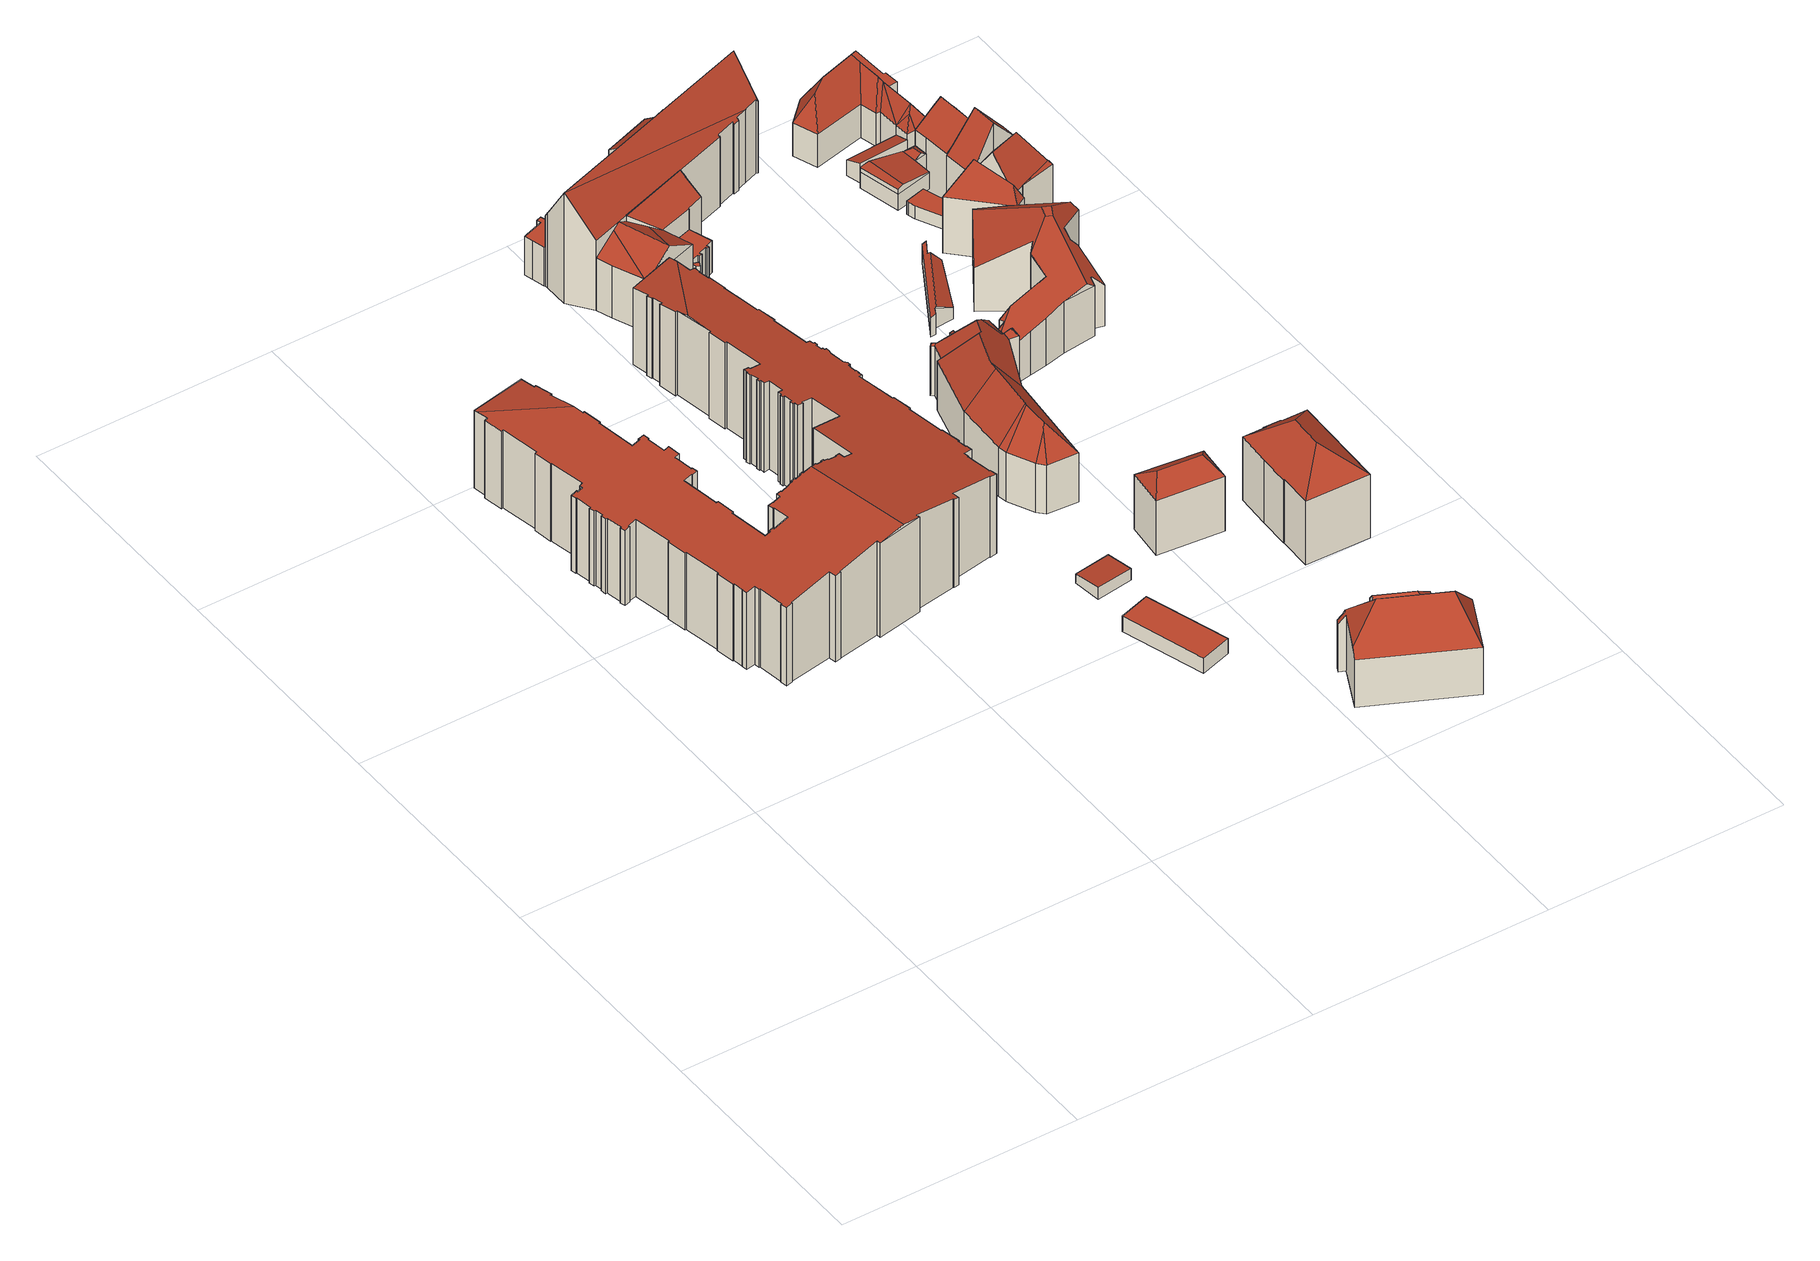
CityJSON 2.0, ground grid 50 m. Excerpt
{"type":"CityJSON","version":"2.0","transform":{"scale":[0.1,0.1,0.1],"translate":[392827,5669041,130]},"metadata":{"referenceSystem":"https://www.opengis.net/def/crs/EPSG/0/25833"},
"CityObjects":{
"building1":{"type":"Building","attributes":{"name":"Sächsisches Landesgymnasium Sankt Afra","Dachtyp_tdc":"tdcFreeFormRoof","Gemeindeschluessel":14627140,"Dachneigung":10.03,"QualitaetDacherkennung":22,"Geometrietyp2DReferenz":"3000","function":"31001_3021","roofType":"5000","measuredHeight":22.77},"geometry":[{"type":"MultiSurface","lod":"2","boundaries":[[[0,1,2,3]],[[1,4,5,2]],[[4,6,7,5]],[[6,8,9,7]],[[8,10,11,9]],[[10,12,13,11]],[[12,14,15,13]],[[14,16,17,15]],[[16,18,19,17]],[[18,20,21,19]],[[20,22,23,21]],[[22,24,25,23]],[[24,26,27,25]],[[26,28,29,27]],[[28,30,31,29]],[[30,32,33,31]],[[32,34,35,33]],[[34,36,37,35]],[[36,38,39,37]],[[38,40,41,39]],[[40,42,43,41]],[[42,44,45,43]],[[44,46,47,45]],[[46,48,49,47]],[[48,50,51,49]],[[50,52,53,51]],[[52,54,55,53]],[[54,56,57,55]],[[56,58,59,57]],[[58,60,61,59]],[[60,62,63,61]],[[62,64,65,63]],[[64,66,67,65]],[[66,68,69,67]],[[68,70,71,69]],[[70,72,73,71]],[[72,74,75,73]],[[74,76,77,75]],[[76,78,79,77]],[[78,80,81,79]],[[80,82,83,81]],[[82,84,85,83]],[[84,86,87,85]],[[86,88,89,87]],[[88,90,91,89]],[[90,92,93,91]],[[92,94,95,93]],[[94,96,97,95]],[[96,98,99,97]],[[98,100,101,99]],[[100,102,103,101]],[[102,104,105,103]],[[104,106,107,105]],[[106,108,109,107]],[[108,110,111,109]],[[110,112,113,111]],[[112,114,115,113]],[[114,116,117,115]],[[116,118,119,117]],[[118,120,121,119]],[[120,122,123,121]],[[122,124,125,123]],[[124,126,127,125]],[[126,128,129,127]],[[128,130,131,129]],[[130,132,133,131]],[[132,134,135,133]],[[134,136,137,135]],[[136,138,139,137]],[[138,140,141,139]],[[140,142,143,141]],[[142,144,145,143]],[[144,146,147,145]],[[146,148,149,147]],[[148,150,151,149]],[[150,152,153,151]],[[152,154,155,153]],[[154,156,157,155]],[[156,158,159,157]],[[158,160,161,159]],[[160,162,163,161]],[[162,164,165,163]],[[164,166,167,165]],[[166,168,169,167]],[[168,170,171,169]],[[170,172,173,171]],[[172,174,175,173]],[[174,176,177,175]],[[176,178,179,177]],[[178,180,181,179]],[[180,182,183,181]],[[182,184,185,183]],[[184,186,187,185]],[[186,188,189,187]],[[188,190,191,189]],[[190,192,193,191]],[[192,194,195,193]],[[194,196,197,195]],[[196,198,199,197]],[[198,200,201,199]],[[200,202,203,201]],[[202,204,205,203]],[[204,206,207,205]],[[206,208,209,207]],[[208,210,211,209]],[[210,212,213,211]],[[212,214,215,213]],[[214,216,217,215]],[[216,218,219,217]],[[218,220,221,219]],[[220,222,223,221]],[[222,224,225,223]],[[224,226,227,225]],[[226,228,229,227]],[[228,230,231,229]],[[230,232,233,231]],[[232,234,235,233]],[[234,236,237,235]],[[236,238,239,237]],[[238,240,241,239]],[[240,242,243,241]],[[242,244,245,243]],[[244,246,247,245]],[[246,248,249,247]],[[248,250,251,249]],[[250,252,253,251]],[[252,254,255,253]],[[254,256,257,255]],[[256,258,259,257]],[[258,260,261,259]],[[260,262,263,261]],[[262,264,265,263]],[[264,266,267,265]],[[266,268,269,267]],[[268,270,271,269]],[[270,272,273,271]],[[272,274,275,273]],[[274,276,277,275]],[[276,278,279,277]],[[278,280,281,279]],[[280,282,283,281]],[[282,284,285,283]],[[284,286,287,285]],[[286,288,289,287]],[[288,290,291,289]],[[290,292,293,291]],[[292,294,295,293]],[[294,296,297,295]],[[296,298,299,297]],[[298,300,301,299]],[[300,302,303,301]],[[302,304,305,303]],[[304,306,307,305]],[[306,308,309,307]],[[308,310,311,309]],[[310,312,313,311]],[[312,314,315,313]],[[314,316,317,315]],[[316,318,319,317]],[[318,320,321,319]],[[320,322,323,321]],[[322,324,325,323]],[[324,326,327,325]],[[326,328,329,327]],[[328,330,331,329]],[[330,332,333,331]],[[332,334,335,333]],[[334,336,337,335]],[[336,338,339,337]],[[338,340,341,339]],[[340,342,343,341]],[[342,344,345,343]],[[344,346,347,345]],[[346,348,349,347]],[[348,350,351,349]],[[350,352,353,351]],[[352,354,355,353]],[[354,356,357,355]],[[356,358,359,357]],[[358,360,361,359]],[[360,362,363,361]],[[362,364,365,363]],[[364,366,367,365]],[[366,368,369,367]],[[368,370,371,369]],[[370,372,373,371]],[[372,374,375,373]],[[374,376,377,375]],[[376,378,379,377]],[[378,380,381,379]],[[380,382,383,381]],[[382,384,385,383]],[[384,386,387,385]],[[386,388,389,387]],[[388,390,391,389]],[[390,392,393,391]],[[392,394,395,393]],[[394,396,397,395]],[[396,398,399,397]],[[398,400,401,399]],[[400,402,403,401]],[[402,404,405,403]],[[404,406,407,405]],[[406,408,409,407]],[[408,410,411,409]],[[410,412,413,411]],[[412,414,415,413]],[[414,416,417,415]],[[416,418,419,417]],[[418,420,421,419]],[[420,422,423,421]],[[422,424,425,423]],[[424,426,427,425]],[[426,428,429,427]],[[428,430,431,429]],[[430,432,433,431]],[[432,434,435,433]],[[434,436,437,435]],[[436,438,439,437]],[[438,440,441,439]],[[440,442,443,441]],[[442,444,445,443]],[[444,446,447,445]],[[446,448,449,447]],[[448,450,451,449]],[[450,452,453,451]],[[452,454,455,453]],[[454,456,457,455]],[[456,458,459,457]],[[458,460,461,459]],[[460,0,3,461]],[[242,240,238,236,462,463,246,244]],[[452,450,448,446,444,464,465,0,460,458,456,454]],[[128,126,466,467,344,342,340,338,336,334,332,330,328,326,324,322,320,318,316,314,312,310,308,306,304,302,300,298,296,294,292,290,288,286,284,282,280,278,276,274,272,270,268,266,264,262,260,258,256,254,252,250,248,463,462,234,232,230,228,226,224,222,220,218,216,214,212,210,208,206,204,202,200,198,196,194,192,190,188,186,184,182,180,178,176,174,172,170,168,166,164,162,160,158,156,154,152,150,148,146,144,142,140,138,136,134,132,130]],[[438,436,434,432,430,428,426,424,422,420,418,416,414,412,410,408,406,404,402,400,398,396,394,392,390,388,386,384,382,380,378,376,374,372,370,368,366,364,362,360,358,356,354,352,350,348,346,467,466,124,122,120,118,116,114,112,110,108,106,104,102,100,98,96,94,92,90,88,86,84,82,80,78,76,74,72,70,68,66,64,62,60,58,56,54,52,50,48,46,44,42,40,38,36,34,32,30,28,26,24,22,20,18,16,14,12,10,8,6,4,1,465,464,442,440]],[[126,124,466]],[[236,234,462]],[[248,246,463]],[[346,344,467]],[[1,0,465]],[[444,442,464]],[[3,2,5,7,9,11,13,15,17,19,21,23,25,27,29,31,33,35,37,39,41,43,45,47,49,51,53,55,57,59,61,63,65,67,69,71,73,75,77,79,81,83,85,87,89,91,93,95,97,99,101,103,105,107,109,111,113,115,117,119,121,123,125,127,129,131,133,135,137,139,141,143,145,147,149,151,153,155,157,159,161,163,165,167,169,171,173,175,177,179,181,183,185,187,189,191,193,195,197,199,201,203,205,207,209,211,213,215,217,219,221,223,225,227,229,231,233,235,237,239,241,243,245,247,249,251,253,255,257,259,261,263,265,267,269,271,273,275,277,279,281,283,285,287,289,291,293,295,297,299,301,303,305,307,309,311,313,315,317,319,321,323,325,327,329,331,333,335,337,339,341,343,345,347,349,351,353,355,357,359,361,363,365,367,369,371,373,375,377,379,381,383,385,387,389,391,393,395,397,399,401,403,405,407,409,411,413,415,417,419,421,423,425,427,429,431,433,435,437,439,441,443,445,447,449,451,453,455,457,459,461]]],"semantics":{"surfaces":[{"type":"WallSurface"},{"type":"RoofSurface"},{"type":"GroundSurface"}],"values":[0,0,0,0,0,0,0,0,0,0,0,0,0,0,0,0,0,0,0,0,0,0,0,0,0,0,0,0,0,0,0,0,0,0,0,0,0,0,0,0,0,0,0,0,0,0,0,0,0,0,0,0,0,0,0,0,0,0,0,0,0,0,0,0,0,0,0,0,0,0,0,0,0,0,0,0,0,0,0,0,0,0,0,0,0,0,0,0,0,0,0,0,0,0,0,0,0,0,0,0,0,0,0,0,0,0,0,0,0,0,0,0,0,0,0,0,0,0,0,0,0,0,0,0,0,0,0,0,0,0,0,0,0,0,0,0,0,0,0,0,0,0,0,0,0,0,0,0,0,0,0,0,0,0,0,0,0,0,0,0,0,0,0,0,0,0,0,0,0,0,0,0,0,0,0,0,0,0,0,0,0,0,0,0,0,0,0,0,0,0,0,0,0,0,0,0,0,0,0,0,0,0,0,0,0,0,0,0,0,0,0,0,0,0,0,0,0,0,0,0,0,0,0,0,0,0,0,0,0,0,0,1,1,1,1,0,0,0,0,0,0,2]}}]},
"building2":{"type":"Building","attributes":{"Dachtyp_tdc":"tdcPolyFlatRoof","Gemeindeschluessel":14627140,"Dachneigung":0,"QualitaetDacherkennung":81,"Geometrietyp2DReferenz":"3000","function":"31001_9998","roofType":"1000","measuredHeight":3.55},"geometry":[{"type":"MultiSurface","lod":"2","boundaries":[[[468,469,470,471]],[[469,472,473,470]],[[472,474,475,473]],[[474,468,471,475]],[[474,472,469,468]],[[471,470,473,475]]],"semantics":{"surfaces":[{"type":"WallSurface"},{"type":"RoofSurface"},{"type":"GroundSurface"}],"values":[0,0,0,0,1,2]}}]},
"building3":{"type":"Building","attributes":{"Dachtyp_tdc":"tdcPolyFlatRoof","Gemeindeschluessel":14627140,"Dachneigung":5.02,"QualitaetDacherkennung":86,"Geometrietyp2DReferenz":"3000","function":"31001_9998","roofType":"2100","measuredHeight":2.65},"geometry":[{"type":"MultiSurface","lod":"2","boundaries":[[[476,477,478,479]],[[477,480,481,478]],[[480,482,483,481]],[[482,476,479,483]],[[482,480,477,476]],[[479,478,481,483]]],"semantics":{"surfaces":[{"type":"WallSurface"},{"type":"RoofSurface"},{"type":"GroundSurface"}],"values":[0,0,0,0,1,2]}}]},
"building4":{"type":"Building","attributes":{"Dachtyp_tdc":"tdcFreeFormRoof","Gemeindeschluessel":14627140,"Dachneigung":50.8,"QualitaetDacherkennung":66,"Geometrietyp2DReferenz":"3000","function":"31001_9998","roofType":"5000","measuredHeight":18.93},"geometry":[{"type":"MultiSurface","lod":"2","boundaries":[[[484,485,486,487]],[[485,488,489,486]],[[488,490,491,489]],[[490,492,493,491]],[[492,494,495,493]],[[494,496,497,495]],[[496,498,499,497]],[[498,484,487,499]],[[500,501,494,492,490,488,502]],[[503,504,484]],[[484,504,500,502,485]],[[500,504,503,498,496,501]],[[488,485,502]],[[484,498,503]],[[496,494,501]],[[487,486,489,491,493,495,497,499]]],"semantics":{"surfaces":[{"type":"WallSurface"},{"type":"RoofSurface"},{"type":"GroundSurface"}],"values":[0,0,0,0,0,0,0,0,1,1,1,1,0,0,0,2]}}]},
"building5":{"type":"Building","attributes":{"name":"St. Afra","Gemeindeschluessel":14627140,"QualitaetDacherkennung":100,"Geometrietyp2DReferenz":"3000","function":"31001_3041","roofType":"9999"},"children":["building5-1","building5-2","building5-3","building5-4","building5-5","building5-6"]},
"building5-1":{"type":"BuildingPart","attributes":{"Dachtyp_tdc":"tdcLeanToRoof","Dachneigung":40.61,"QualitaetDacherkennung":100,"Geometrietyp2DReferenz":"3000","roofType":"2100","measuredHeight":16.17},"parents":["building5"],"geometry":[{"type":"MultiSurface","lod":"2","boundaries":[[[505,506,507,508]],[[506,509,510,507]],[[509,511,512,510]],[[511,513,514,512]],[[513,515,516,514]],[[515,517,518,519,516]],[[520,505,508,521,522]],[[520,517,515,513,511,509,506,505]],[[508,507,510,512,514,516,519,521]],[[520,522,518,517]],[[522,521,519,518]]],"semantics":{"surfaces":[{"type":"WallSurface"},{"type":"RoofSurface"},{"type":"GroundSurface"},{"type":"ClosureSurface"}],"values":[0,0,0,0,0,0,0,1,2,0,3]}}]},
"building5-2":{"type":"BuildingPart","attributes":{"Dachtyp_tdc":"tdcGableRoof","Dachneigung":31.66,"QualitaetDacherkennung":100,"Geometrietyp2DReferenz":"3000","roofType":"3100","measuredHeight":16.17},"parents":["building5"],"geometry":[{"type":"MultiSurface","lod":"2","boundaries":[[[523,524,525,526]],[[527,528,529,530,531]],[[528,532,533,529]],[[532,523,526,533]],[[534,535,536,537]],[[532,534,537,523]],[[524,536,527]],[[536,524,537]],[[528,535,534,532]],[[527,536,535,528]],[[523,537,524]],[[526,525,538,530,529,533]],[[538,525,524,527,531,539]],[[531,530,538,539]]],"semantics":{"surfaces":[{"type":"WallSurface"},{"type":"RoofSurface"},{"type":"GroundSurface"},{"type":"ClosureSurface"}],"values":[0,0,0,0,1,1,1,1,0,0,0,2,0,3]}}]},
"building5-3":{"type":"BuildingPart","attributes":{"Dachtyp_tdc":"tdcLeanToRoof","Dachneigung":36.74,"QualitaetDacherkennung":100,"Geometrietyp2DReferenz":"3000","roofType":"2100","measuredHeight":16.17},"parents":["building5"],"geometry":[{"type":"MultiSurface","lod":"2","boundaries":[[[540,541,542,543]],[[541,544,545,542]],[[544,546,547,545]],[[546,540,543,547]],[[546,544,541,540]],[[543,542,545,547]]],"semantics":{"surfaces":[{"type":"WallSurface"},{"type":"RoofSurface"},{"type":"GroundSurface"}],"values":[0,0,0,0,1,2]}}]},
"building5-4":{"type":"BuildingPart","attributes":{"Dachtyp_tdc":"tdcLeanToRoof","Dachneigung":0,"QualitaetDacherkennung":100,"Geometrietyp2DReferenz":"3000","roofType":"2100","measuredHeight":8.91},"parents":["building5"],"geometry":[{"type":"MultiSurface","lod":"2","boundaries":[[[548,549,550,551]],[[549,552,553,550]],[[552,554,555,553]],[[554,556,557,555]],[[556,558,559,557]],[[558,560,561,559]],[[560,562,563,561]],[[562,564,565,563]],[[564,566,567,565]],[[566,568,569,567]],[[568,570,571,569]],[[570,572,573,571]],[[572,574,575,573]],[[574,576,577,575]],[[576,578,579,577]],[[578,580,581,579]],[[580,582,583,581]],[[582,584,585,583]],[[584,586,587,585]],[[586,588,589,587]],[[588,590,591,589]],[[590,592,593,591]],[[592,594,595,593]],[[594,596,597,595]],[[596,598,599,597]],[[598,600,601,599]],[[600,602,603,601]],[[602,604,605,603]],[[604,606,607,605]],[[606,608,609,607]],[[608,610,611,609]],[[610,612,613,611]],[[612,614,615,613]],[[614,616,617,615]],[[616,618,619,617]],[[618,620,621,619]],[[620,622,623,621]],[[622,624,625,623]],[[624,626,627,625]],[[626,628,629,627]],[[628,630,631,629]],[[632,633,634,635]],[[633,636,637,634]],[[636,638,639,637]],[[638,640,641,639]],[[640,642,643,641]],[[642,644,645,643]],[[644,646,647,645]],[[646,648,649,647]],[[648,650,651,649]],[[650,652,653,651]],[[652,654,655,653]],[[654,656,657,655]],[[656,548,551,657]],[[656,654,652,650,648,646,644,642,640,638,636,633,632,630,628,626,624,622,620,618,616,614,612,610,608,606,604,602,600,598,596,594,592,590,588,586,584,582,580,578,576,574,572,570,568,566,564,562,560,558,556,554,552,549,548]],[[551,550,553,555,557,559,561,563,565,567,569,571,573,575,577,579,581,583,585,587,589,591,593,595,597,599,601,603,605,607,609,611,613,615,617,619,621,623,625,627,629,631,635,634,637,639,641,643,645,647,649,651,653,655,657]],[[635,631,630,632]]],"semantics":{"surfaces":[{"type":"WallSurface"},{"type":"RoofSurface"},{"type":"GroundSurface"},{"type":"ClosureSurface"}],"values":[0,0,0,0,0,0,0,0,0,0,0,0,0,0,0,0,0,0,0,0,0,0,0,0,0,0,0,0,0,0,0,0,0,0,0,0,0,0,0,0,0,0,0,0,0,0,0,0,0,0,0,0,0,0,1,2,3]}}]},
"building5-5":{"type":"BuildingPart","attributes":{"Dachtyp_tdc":"tdcLeanToRoof","Dachneigung":0,"QualitaetDacherkennung":100,"Geometrietyp2DReferenz":"3000","roofType":"2100","measuredHeight":7.39},"parents":["building5"],"geometry":[{"type":"MultiSurface","lod":"2","boundaries":[[[518,658,659,519]],[[658,660,661,659]],[[660,662,663,661]],[[662,664,665,663]],[[664,666,667,665]],[[666,668,669,667]],[[668,670,671,669]],[[670,672,673,671]],[[672,674,675,673]],[[674,676,677,675]],[[676,678,679,677]],[[678,680,681,679]],[[680,682,683,681]],[[682,684,685,683]],[[684,686,687,685]],[[686,531,530,687]],[[539,522,521,538]],[[522,539,531,686,684,682,680,678,676,674,672,670,668,666,664,662,660,658,518]],[[519,659,661,663,665,667,669,671,673,675,677,679,681,683,685,687,530,538,521]],[[538,530,531,539]],[[519,521,522,518]]],"semantics":{"surfaces":[{"type":"WallSurface"},{"type":"RoofSurface"},{"type":"GroundSurface"},{"type":"ClosureSurface"}],"values":[0,0,0,0,0,0,0,0,0,0,0,0,0,0,0,0,0,1,2,3,3]}}]},
"building5-6":{"type":"BuildingPart","attributes":{"Dachtyp_tdc":"tdcGableRoof","Dachneigung":59.79,"QualitaetDacherkennung":100,"Geometrietyp2DReferenz":"3000","roofType":"3100","measuredHeight":25.6},"parents":["building5"],"geometry":[{"type":"MultiSurface","lod":"2","boundaries":[[[688,689,690,691]],[[689,692,693,690]],[[692,694,695,693]],[[694,696,697,695]],[[696,698,699,697]],[[698,700,701,699]],[[700,702,703,701]],[[702,704,705,703]],[[704,706,707,705]],[[706,708,709,707]],[[708,710,711,709]],[[710,712,713,711]],[[712,714,526,713]],[[714,715,716,526]],[[715,717,718,716]],[[717,719,720,718]],[[719,721,635,720]],[[722,723,724,631,630]],[[723,725,726,724]],[[725,727,728,726]],[[727,729,730,728]],[[729,688,691,730]],[[700,698,696,694,715]],[[712,710,708,706,704,702,700,715,714]],[[692,689,688,729,715,694]],[[727,725,723,722,721,719,717,715,729]],[[691,690,693,695,697,699,701,703,705,707,709,711,713,526,716,718,720,635,631,724,726,728,730]],[[630,632,635,721,722]],[[630,631,635,632]]],"semantics":{"surfaces":[{"type":"WallSurface"},{"type":"RoofSurface"},{"type":"GroundSurface"},{"type":"ClosureSurface"}],"values":[0,0,0,0,0,0,0,0,0,0,0,0,0,0,0,0,0,0,0,0,0,0,1,1,1,1,2,0,3]}}]},
"building6":{"type":"Building","attributes":{"Dachtyp_tdc":"tdcFreeFormRoof","Gemeindeschluessel":14627140,"Dachneigung":51.53,"QualitaetDacherkennung":20,"Geometrietyp2DReferenz":"3000","function":"31001_9998","roofType":"5000","measuredHeight":19.32},"geometry":[{"type":"MultiSurface","lod":"2","boundaries":[[[731,732,733,734]],[[732,735,736,733]],[[735,737,738,736]],[[737,739,740,738]],[[739,741,742,740]],[[741,743,744,742]],[[743,745,746,744]],[[745,747,748,746]],[[747,749,750,748]],[[749,751,752,750]],[[751,753,754,752]],[[753,755,756,754]],[[755,757,758,756]],[[757,759,760,758]],[[759,761,762,760]],[[761,763,764,762]],[[763,765,766,764]],[[765,767,768,766]],[[767,769,770,768]],[[769,771,772,770]],[[771,773,774,772]],[[773,731,734,774]],[[775,776,777,778,779,773,771]],[[780,775,771,769]],[[781,782,780,769,767]],[[783,781,767,765]],[[784,783,765,763]],[[785,786,784,763,761]],[[785,761,759]],[[786,785,759,757]],[[782,781,783,784,786,757,755]],[[787,788,789,776,775,780,782,755,753]],[[790,787,753,751]],[[790,751,749]],[[788,787,790,749,747]],[[789,788,747,745]],[[777,776,789,745,743]],[[791,792,777,743,741]],[[791,741,739]],[[792,791,739,737]],[[778,777,792,737,735]],[[793,779,778,735,732]],[[793,732,731]],[[779,793,731,773]],[[734,733,736,738,740,742,744,746,748,750,752,754,756,758,760,762,764,766,768,770,772,774]]],"semantics":{"surfaces":[{"type":"WallSurface"},{"type":"RoofSurface"},{"type":"GroundSurface"}],"values":[0,0,0,0,0,0,0,0,0,0,0,0,0,0,0,0,0,0,0,0,0,0,1,1,1,1,1,1,1,1,1,1,1,1,1,1,1,1,1,1,1,1,1,1,2]}}]},
"building7":{"type":"Building","attributes":{"Dachtyp_tdc":"tdcFreeFormRoof","Gemeindeschluessel":14627140,"Dachneigung":35.63,"QualitaetDacherkennung":58,"Geometrietyp2DReferenz":"3000","function":"31001_9998","roofType":"5000","measuredHeight":15.52},"geometry":[{"type":"MultiSurface","lod":"2","boundaries":[[[794,795,796,797]],[[795,798,799,796]],[[798,800,801,799]],[[800,794,797,801]],[[802,800,798]],[[803,802,798,795]],[[803,795,794]],[[802,803,794,800]],[[797,796,799,801]]],"semantics":{"surfaces":[{"type":"WallSurface"},{"type":"RoofSurface"},{"type":"GroundSurface"}],"values":[0,0,0,0,1,1,1,1,2]}}]},
"building8":{"type":"Building","attributes":{"Dachtyp_tdc":"tdcHipAndGableRoof","Gemeindeschluessel":14627140,"Dachneigung":46.85,"QualitaetDacherkennung":50,"Geometrietyp2DReferenz":"3000","function":"31001_9998","roofType":"5000","measuredHeight":7.95},"geometry":[{"type":"MultiSurface","lod":"2","boundaries":[[[804,805,806,807]],[[805,808,809,806]],[[808,810,811,809]],[[810,804,807,811]],[[808,805,812]],[[804,810,813]],[[805,804,813,812]],[[810,808,812,813]],[[807,806,809,811]]],"semantics":{"surfaces":[{"type":"WallSurface"},{"type":"RoofSurface"},{"type":"GroundSurface"}],"values":[0,0,0,0,1,0,1,1,2]}}]},
"building9":{"type":"Building","attributes":{"Dachtyp_tdc":"tdcFreeFormRoof","Gemeindeschluessel":14627140,"Dachneigung":34.08,"QualitaetDacherkennung":62,"Geometrietyp2DReferenz":"3000","function":"31001_9998","roofType":"5000","measuredHeight":4.8},"geometry":[{"type":"MultiSurface","lod":"2","boundaries":[[[814,815,816,817]],[[815,818,819,816]],[[818,820,821,819]],[[820,822,823,821]],[[822,824,825,823]],[[824,826,827,825]],[[826,828,829,827]],[[828,814,817,829]],[[814,828,826,824,822,820,830,831]],[[818,815,831,830]],[[815,814,831]],[[820,818,830]],[[817,816,819,821,823,825,827,829]]],"semantics":{"surfaces":[{"type":"WallSurface"},{"type":"RoofSurface"},{"type":"GroundSurface"}],"values":[0,0,0,0,0,0,0,0,1,1,0,0,2]}}]},
"building10":{"type":"Building","attributes":{"Dachtyp_tdc":"tdcHipRoof","Gemeindeschluessel":14627140,"Dachneigung":40.26,"QualitaetDacherkennung":70,"Geometrietyp2DReferenz":"3000","function":"31001_9998","roofType":"3200","measuredHeight":20.21},"geometry":[{"type":"MultiSurface","lod":"2","boundaries":[[[832,833,834,835]],[[833,836,837,834]],[[836,838,839,837]],[[838,840,841,839]],[[840,842,843,841]],[[842,844,845,843]],[[844,846,847,845]],[[846,848,849,847]],[[848,850,851,849]],[[850,852,853,851]],[[852,832,835,853]],[[848,846,854]],[[844,842,840,838,836,833,855]],[[846,844,855,854]],[[833,832,852,850,848,854,855]],[[835,834,837,839,841,843,845,847,849,851,853]]],"semantics":{"surfaces":[{"type":"WallSurface"},{"type":"RoofSurface"},{"type":"GroundSurface"}],"values":[0,0,0,0,0,0,0,0,0,0,0,1,1,1,1,2]}}]},
"building11":{"type":"Building","attributes":{"Dachtyp_tdc":"tdcFreeFormRoof","Gemeindeschluessel":14627140,"Dachneigung":20.91,"QualitaetDacherkennung":7,"Geometrietyp2DReferenz":"3000","function":"31001_9998","roofType":"5000","measuredHeight":18.13},"geometry":[{"type":"MultiSurface","lod":"2","boundaries":[[[856,857,858,859]],[[857,860,861,858]],[[860,862,863,861]],[[862,864,865,863]],[[864,866,867,865]],[[866,868,869,867]],[[868,870,871,869]],[[870,872,873,871]],[[872,874,875,873]],[[874,876,877,875]],[[876,878,879,877]],[[878,880,881,879]],[[880,882,883,881]],[[882,884,885,883]],[[884,886,887,885]],[[886,888,889,887]],[[888,890,891,889]],[[890,892,893,891]],[[892,894,895,893]],[[894,896,897,895]],[[896,898,899,897]],[[898,900,901,899]],[[900,856,859,901]],[[902,903,864,862,860,904,905]],[[870,868,866,903,902,906,907,880,878,876,874,872]],[[886,884,882,907,906,908,909,898,910,911,890,888]],[[910,896,894,892,911]],[[908,905,904,857,856,900,909]],[[906,902,905,908]],[[882,880,907]],[[892,890,911]],[[898,896,910]],[[900,898,909]],[[866,864,903]],[[860,857,904]],[[859,858,861,863,865,867,869,871,873,875,877,879,881,883,885,887,889,891,893,895,897,899,901]]],"semantics":{"surfaces":[{"type":"WallSurface"},{"type":"RoofSurface"},{"type":"GroundSurface"}],"values":[0,0,0,0,0,0,0,0,0,0,0,0,0,0,0,0,0,0,0,0,0,0,0,1,1,1,1,1,1,0,0,0,0,0,0,2]}}]},
"building12":{"type":"Building","attributes":{"Dachtyp_tdc":"tdcPolyFlatRoof","Gemeindeschluessel":14627140,"Dachneigung":0,"QualitaetDacherkennung":0,"Geometrietyp2DReferenz":"3000","BezugspunktDach":"2000","function":"31001_9998","measuredHeight":3},"geometry":[{"type":"MultiSurface","lod":"2","boundaries":[[[912,913,914,915,916,917]],[[917,916,918,919]],[[916,915,920,918]],[[915,914,921,920]],[[914,913,922,921]],[[913,912,923,922]],[[912,917,919,923]],[[919,918,920,921,922,923]]],"semantics":{"surfaces":[{"type":"RoofSurface"},{"type":"WallSurface"},{"type":"GroundSurface"}],"values":[0,1,1,1,1,1,1,2]}}]},
"building13":{"type":"Building","attributes":{"Gemeindeschluessel":14627140,"Geometrietyp2DReferenz":"3000","function":"31001_9998","roofType":"9999"},"children":["building13-1","building13-2"]},
"building13-1":{"type":"BuildingPart","attributes":{"Dachtyp_tdc":"tdcGableRoof","Dachneigung":11.5,"QualitaetDacherkennung":19,"Geometrietyp2DReferenz":"3000","roofType":"3100","measuredHeight":5.25},"parents":["building13"],"geometry":[{"type":"MultiSurface","lod":"2","boundaries":[[[924,925,926,927,928]],[[929,930,931,932,933]],[[930,934,935,931]],[[934,924,928,935]],[[936,937,938,939]],[[940,925,938,937,941]],[[930,941,937,936,934]],[[929,940,941,930]],[[925,940,929]],[[924,939,938,925]],[[934,936,939,924]],[[928,927,932,931,935]],[[933,926,925,929]],[[933,932,927,926]]],"semantics":{"surfaces":[{"type":"WallSurface"},{"type":"RoofSurface"},{"type":"GroundSurface"},{"type":"ClosureSurface"}],"values":[0,0,0,0,1,1,0,0,0,0,0,2,0,3]}}]},
"building13-2":{"type":"BuildingPart","attributes":{"Dachtyp_tdc":"tdcFreeFormRoof","Dachneigung":41.1,"QualitaetDacherkennung":18,"Geometrietyp2DReferenz":"3000","roofType":"5000","measuredHeight":4.74},"parents":["building13"],"geometry":[{"type":"MultiSurface","lod":"2","boundaries":[[[942,933,932,943]],[[926,944,945,927]],[[944,946,947,945]],[[946,942,943,947]],[[948,942,946,949]],[[946,944,926,949]],[[926,933,948,949]],[[942,948,933]],[[943,932,927,945,947]],[[927,932,933,926]]],"semantics":{"surfaces":[{"type":"WallSurface"},{"type":"RoofSurface"},{"type":"GroundSurface"},{"type":"ClosureSurface"}],"values":[0,0,0,0,1,1,1,0,2,3]}}]},
"building14":{"type":"Building","attributes":{"Dachtyp_tdc":"tdcPolyFlatRoof","Gemeindeschluessel":14627140,"Dachneigung":16.25,"QualitaetDacherkennung":61,"Geometrietyp2DReferenz":"3000","function":"31001_9998","roofType":"2100","measuredHeight":4.48},"geometry":[{"type":"MultiSurface","lod":"2","boundaries":[[[950,951,952,953]],[[951,954,955,952]],[[954,956,957,955]],[[956,950,953,957]],[[956,954,951,950]],[[953,952,955,957]]],"semantics":{"surfaces":[{"type":"WallSurface"},{"type":"RoofSurface"},{"type":"GroundSurface"}],"values":[0,0,0,0,1,2]}}]},
"building15":{"type":"Building","attributes":{"Dachtyp_tdc":"tdcFreeFormRoof","Gemeindeschluessel":14627140,"Dachneigung":57.52,"QualitaetDacherkennung":17,"Geometrietyp2DReferenz":"3000","function":"31001_9998","roofType":"5000","measuredHeight":14.89},"geometry":[{"type":"MultiSurface","lod":"2","boundaries":[[[958,959,960,961]],[[959,962,963,960]],[[962,964,965,963]],[[964,966,967,965]],[[966,968,969,967]],[[968,970,971,969]],[[970,972,973,971]],[[972,974,975,973]],[[974,976,977,975]],[[976,978,979,977]],[[978,980,981,979]],[[980,982,983,981]],[[982,984,985,983]],[[984,986,987,985]],[[986,988,989,987]],[[988,990,991,989]],[[990,958,961,991]],[[992,993,988,986]],[[992,986,984]],[[994,995,993,992,984,982]],[[996,994,982,980]],[[997,996,980,978]],[[976,997,978]],[[976,998,997]],[[976,999,998]],[[999,976,974]],[[999,974,972]],[[998,999,972,970]],[[994,1000,995]],[[994,964,1000]],[[996,964,994]],[[996,966,964]],[[997,966,996]],[[997,968,966]],[[998,968,997]],[[968,998,970]],[[1001,1002,1003,1000,964,962]],[[1001,962,959]],[[1002,1001,959,958]],[[1003,1002,958,990]],[[993,995,1000,1003,990,988]],[[961,960,963,965,967,969,971,973,975,977,979,981,983,985,987,989,991]]],"semantics":{"surfaces":[{"type":"WallSurface"},{"type":"RoofSurface"},{"type":"GroundSurface"}],"values":[0,0,0,0,0,0,0,0,0,0,0,0,0,0,0,0,0,1,1,1,1,1,1,1,1,1,1,1,1,1,1,1,1,1,1,1,1,1,1,1,1,2]}}]},
"building16":{"type":"Building","attributes":{"Gemeindeschluessel":14627140,"Geometrietyp2DReferenz":"3000","function":"31001_9998","roofType":"9999"},"children":["building16-1","building16-2","building16-3","building16-4","building16-5"]},
"building16-1":{"type":"BuildingPart","attributes":{"Dachtyp_tdc":"tdcFreeFormRoof","Dachneigung":66.15,"QualitaetDacherkennung":14,"Geometrietyp2DReferenz":"3000","roofType":"5000","measuredHeight":19.93},"parents":["building16"],"geometry":[{"type":"MultiSurface","lod":"2","boundaries":[[[1004,1005,1006,1007]],[[1005,1008,1009,1006]],[[1008,1010,1011,1009]],[[1012,1013,1014,1015]],[[1012,1004,1007,1013]],[[1010,1016,1005,1017]],[[1018,1017,1005,1004]],[[1018,1004,1012]],[[1012,1015,1010,1017,1018]],[[1008,1016,1010]],[[1005,1016,1008]],[[1007,1006,1009,1011,1014,1013]],[[1015,1014,1011,1010]]],"semantics":{"surfaces":[{"type":"WallSurface"},{"type":"RoofSurface"},{"type":"GroundSurface"},{"type":"ClosureSurface"}],"values":[0,0,0,0,0,1,1,1,1,0,0,2,3]}}]},
"building16-2":{"type":"BuildingPart","attributes":{"Dachtyp_tdc":"tdcFreeFormRoof","Dachneigung":56.73,"QualitaetDacherkennung":27,"Geometrietyp2DReferenz":"3000","roofType":"5000","measuredHeight":20.28},"parents":["building16"],"geometry":[{"type":"MultiSurface","lod":"2","boundaries":[[[1019,1015,1014,1020]],[[1010,1021,1022,1023,1011]],[[1024,1025,1026,1027,1028]],[[1029,1030,1015,1019,1025]],[[1029,1025,1024]],[[1024,1031,1032,1033,1021,1010,1030,1029]],[[1015,1030,1010]],[[1026,1020,1014,1011,1023,1034,1027]],[[1020,1026,1025,1019]],[[1011,1014,1015,1010]],[[1022,1021,1033]],[[1028,1031,1024]],[[1027,1034,1032,1031,1028]],[[1034,1023,1022,1033,1032]]],"semantics":{"surfaces":[{"type":"WallSurface"},{"type":"RoofSurface"},{"type":"GroundSurface"},{"type":"ClosureSurface"}],"values":[0,0,0,1,1,1,0,2,3,3,0,0,3,3]}}]},
"building16-3":{"type":"BuildingPart","attributes":{"Dachtyp_tdc":"tdcFreeFormRoof","Dachneigung":53.76,"QualitaetDacherkennung":20,"Geometrietyp2DReferenz":"3000","roofType":"5000","measuredHeight":13.97},"parents":["building16"],"geometry":[{"type":"MultiSurface","lod":"2","boundaries":[[[1035,1036,1037,1026,1025]],[[1036,1038,1019,1020,1037]],[[1039,1038,1036]],[[1039,1036,1035]],[[1039,1035,1038]],[[1026,1037,1020]],[[1025,1019,1038,1035]],[[1025,1026,1020,1019]]],"semantics":{"surfaces":[{"type":"WallSurface"},{"type":"RoofSurface"},{"type":"GroundSurface"},{"type":"ClosureSurface"}],"values":[0,0,1,1,1,2,0,3]}}]},
"building16-4":{"type":"BuildingPart","attributes":{"Dachtyp_tdc":"tdcGableRoof","Dachneigung":51.28,"QualitaetDacherkennung":78,"Geometrietyp2DReferenz":"3000","roofType":"3100","measuredHeight":20.02},"parents":["building16"],"geometry":[{"type":"MultiSurface","lod":"2","boundaries":[[[1040,1041,1042,1043,1044]],[[1041,1028,1027,1042]],[[1022,1045,1046,1023]],[[1047,1031,1028,1041,1040,1048]],[[1048,1049,1045,1022,1033,1047]],[[1050,1043,1042,1027,1034,1023,1046,1051]],[[1040,1044,1052,1048]],[[1044,1043,1050,1052]],[[1032,1031,1047]],[[1034,1027,1028,1031,1032]],[[1033,1032,1047]],[[1034,1032,1033,1022,1023]],[[1052,1053,1049,1048]],[[1050,1051,1053,1052]],[[1051,1046,1045,1049,1053]]],"semantics":{"surfaces":[{"type":"WallSurface"},{"type":"RoofSurface"},{"type":"GroundSurface"},{"type":"ClosureSurface"}],"values":[0,0,0,1,1,2,0,3,0,3,0,3,0,3,3]}}]},
"building16-5":{"type":"BuildingPart","attributes":{"Dachtyp_tdc":"tdcGableRoof","Dachneigung":42.16,"QualitaetDacherkennung":58,"Geometrietyp2DReferenz":"3000","roofType":"3100","measuredHeight":17.46},"parents":["building16"],"geometry":[{"type":"MultiSurface","lod":"2","boundaries":[[[1054,1044,1043,1055]],[[1056,1057,1058,1046,1045]],[[1057,1059,1060,1058]],[[1059,1061,1062,1060]],[[1061,1063,1064,1062]],[[1063,1065,1066,1064]],[[1065,1067,1068,1066]],[[1067,1054,1055,1068]],[[1063,1061,1059,1057,1056,1049,1053]],[[1053,1052,1044,1054,1067,1065,1063]],[[1055,1043,1050,1051,1046,1058,1060,1062,1064,1066,1068]],[[1050,1043,1044,1052]],[[1051,1050,1052,1053]],[[1056,1045,1049]],[[1051,1053,1049,1045,1046]]],"semantics":{"surfaces":[{"type":"WallSurface"},{"type":"RoofSurface"},{"type":"GroundSurface"},{"type":"ClosureSurface"}],"values":[0,0,0,0,0,0,0,0,1,1,2,3,3,0,3]}}]}
},
"vertices":[
[517,1522,314],[526,1471,317],[526,1471,138],[517,1522,138],[537,1473,315],[537,1473,138],[539,1461,315],[539,1461,138],[537,1460,315],[537,1460,138],[542,1437,316],[542,1437,138],[544,1437,315],[544,1437,138],[551,1399,315],[551,1399,138],[549,1398,316],[549,1398,138],[559,1346,316],[559,1346,138],[564,1317,316],[564,1317,138],[567,1318,315],[567,1318,138],[574,1278,316],[574,1278,138],[571,1277,316],[571,1277,138],[585,1196,317],[585,1196,138],[593,1197,315],[593,1197,138],[595,1189,315],[595,1189,138],[598,1189,315],[598,1189,138],[599,1182,315],[599,1182,138],[596,1181,315],[596,1181,138],[598,1168,315],[598,1168,138],[601,1169,315],[601,1169,138],[602,1164,315],[602,1164,138],[606,1165,314],[606,1165,138],[607,1158,314],[607,1158,138],[605,1150,315],[605,1150,138],[610,1119,315],[610,1119,138],[616,1113,314],[616,1113,138],[617,1106,314],[617,1106,138],[613,1105,315],[613,1105,138],[613,1099,315],[613,1099,138],[612,1099,316],[612,1099,138],[614,1086,316],[614,1086,138],[616,1086,315],[616,1086,138],[617,1079,315],[617,1079,138],[615,1079,316],[615,1079,138],[617,1069,316],[617,1069,138],[610,1068,317],[610,1068,138],[625,987,317],[625,987,138],[628,987,317],[628,987,138],[635,947,317],[635,947,138],[632,946,317],[632,946,138],[646,866,318],[646,866,138],[648,867,317],[648,867,138],[656,826,318],[656,826,138],[654,825,318],[654,825,138],[657,807,318],[657,807,138],[659,807,318],[659,807,138],[661,793,318],[661,793,138],[642,790,321],[642,790,138],[644,779,321],[644,779,138],[642,778,322],[642,778,138],[652,726,322],[652,726,138],[654,726,321],[654,726,138],[657,711,322],[657,711,138],[642,708,324],[642,708,138],[642,710,324],[642,710,138],[553,694,340],[553,694,138],[555,679,340],[555,679,138],[544,677,342],[544,677,138],[543,679,342],[543,679,138],[456,664,358],[456,664,138],[457,657,358],[457,657,138],[362,640,355],[362,640,138],[361,649,355],[361,649,138],[272,633,339],[272,633,138],[272,632,339],[272,632,138],[260,630,337],[260,630,138],[257,645,337],[257,645,138],[167,630,321],[167,630,138],[167,628,321],[167,628,138],[153,625,318],[153,625,138],[150,639,318],[150,639,138],[152,639,318],[152,639,138],[143,693,319],[143,693,138],[141,693,318],[141,693,138],[139,704,318],[139,704,138],[120,701,315],[120,701,138],[118,712,315],[118,712,138],[119,712,315],[119,712,138],[115,733,315],[115,733,138],[113,733,315],[113,733,138],[106,772,315],[106,772,138],[108,772,316],[108,772,138],[93,849,316],[93,849,138],[91,849,315],[91,849,138],[83,891,316],[83,891,138],[86,892,316],[86,892,138],[70,972,316],[70,972,138],[52,968,313],[52,968,138],[53,966,313],[53,966,138],[41,963,311],[41,963,138],[38,974,311],[38,974,138],[41,975,311],[41,975,138],[34,1008,311],[34,1008,138],[31,1008,311],[31,1008,138],[29,1020,311],[29,1020,138],[32,1020,311],[32,1020,138],[29,1037,311],[29,1037,138],[26,1037,311],[26,1037,138],[23,1048,311],[23,1048,138],[27,1049,311],[27,1049,138],[20,1083,312],[20,1083,138],[19,1083,311],[19,1083,138],[16,1094,311],[16,1094,138],[30,1097,314],[30,1097,138],[30,1094,314],[30,1094,138],[41,1096,316],[41,1096,138],[40,1103,316],[40,1103,138],[47,1105,317],[47,1105,138],[32,1179,317],[32,1179,138],[31,1179,317],[31,1179,138],[24,1218,317],[24,1218,138],[28,1219,318],[28,1219,138],[12,1300,318],[12,1300,138],[9,1299,317],[9,1299,138],[1,1340,317],[1,1340,138],[7,1341,319],[7,1341,138],[1,1373,317],[1,1373,138],[116,1395,318],[116,1395,138],[120,1360,323],[120,1360,138],[124,1362,323],[124,1362,138],[130,1322,329],[130,1322,138],[127,1321,329],[127,1321,138],[141,1240,338],[141,1240,138],[144,1241,339],[144,1241,138],[151,1202,339],[151,1202,138],[149,1201,338],[149,1201,138],[163,1119,338],[163,1119,138],[181,1122,341],[181,1122,138],[180,1125,341],[180,1125,138],[192,1127,343],[192,1127,138],[194,1114,343],[194,1114,138],[192,1113,342],[192,1113,138],[199,1073,342],[199,1073,138],[210,1075,344],[210,1075,138],[214,1048,344],[214,1048,138],[204,1046,342],[204,1046,138],[211,1006,342],[211,1006,138],[213,1006,342],[213,1006,138],[215,994,342],[215,994,138],[204,992,340],[204,992,138],[204,994,340],[204,994,138],[185,991,337],[185,991,138],[199,911,336],[199,911,138],[203,911,337],[203,911,138],[209,873,337],[209,873,138],[206,872,336],[206,872,138],[220,790,336],[220,790,138],[232,792,338],[232,792,138],[231,795,338],[231,795,138],[241,796,340],[241,796,138],[241,793,340],[241,793,138],[274,799,346],[274,799,138],[268,833,346],[268,833,138],[266,833,345],[266,833,138],[264,845,345],[264,845,138],[275,846,347],[275,846,138],[275,845,347],[275,845,138],[291,848,350],[291,848,138],[290,857,350],[290,857,138],[299,858,352],[299,858,138],[300,856,352],[300,856,138],[318,860,355],[318,860,138],[318,861,355],[318,861,138],[327,863,357],[327,863,138],[327,865,357],[327,865,138],[335,866,359],[335,866,138],[335,864,359],[335,864,138],[347,866,361],[347,866,138],[347,868,361],[347,868,138],[353,869,362],[353,869,138],[353,867,362],[353,867,138],[378,871,364],[378,871,138],[378,873,364],[378,873,138],[385,874,363],[385,874,138],[385,872,363],[385,872,138],[397,874,361],[397,874,138],[397,876,361],[397,876,138],[403,878,360],[403,878,138],[404,876,360],[404,876,138],[412,877,358],[412,877,138],[413,875,358],[413,875,138],[431,878,355],[431,878,138],[431,880,355],[431,880,138],[440,882,353],[440,882,138],[442,870,353],[442,870,138],[460,873,350],[460,873,138],[444,968,349],[444,968,138],[507,979,338],[507,979,138],[495,1047,338],[495,1047,138],[472,1043,342],[472,1043,138],[472,1041,342],[472,1041,138],[459,1038,344],[459,1038,138],[458,1047,344],[458,1047,138],[455,1046,344],[455,1046,138],[454,1055,344],[454,1055,138],[457,1055,344],[457,1055,138],[454,1072,344],[454,1072,138],[451,1072,344],[451,1072,138],[450,1079,344],[450,1079,138],[452,1079,344],[452,1079,138],[451,1088,344],[451,1088,138],[461,1090,342],[461,1090,138],[456,1123,342],[456,1123,138],[444,1121,344],[444,1121,138],[443,1130,344],[443,1130,138],[440,1129,344],[440,1129,138],[439,1136,344],[439,1136,138],[442,1137,344],[442,1137,138],[439,1153,343],[439,1153,138],[436,1153,344],[436,1153,138],[434,1162,344],[434,1162,138],[437,1162,343],[437,1162,138],[436,1172,343],[436,1172,138],[447,1174,341],[447,1174,138],[448,1170,341],[448,1170,138],[472,1174,337],[472,1174,138],[457,1256,337],[457,1256,138],[453,1255,337],[453,1255,138],[446,1295,337],[446,1295,138],[450,1296,336],[450,1296,138],[436,1379,332],[436,1379,138],[432,1378,332],[432,1378,138],[425,1417,326],[425,1417,138],[430,1417,326],[430,1417,138],[426,1440,323],[426,1440,138],[424,1439,323],[424,1439,138],[421,1452,321],[421,1452,138],[425,1453,321],[425,1453,138],[418,1490,315],[418,1490,138],[2,1365,319],[137,1263,338],[441,1354,336],[520,1504,317],[418,650,365],[372,870,365],
[754,462,123],[818,482,123],[818,482,88],[754,462,88],[873,308,123],[873,308,88],[808,288,123],[808,288,88],
[762,548,124],[754,607,118],[754,607,97],[762,548,97],[830,617,118],[830,617,97],[838,558,124],[838,558,97],
[1205,1,159],[1000,100,159],[1000,100,50],[1205,1,50],[1043,189,178],[1043,189,50],[1030,195,159],[1030,195,50],[1035,206,160],[1035,206,50],[1048,200,178],[1048,200,50],[1056,217,160],[1056,217,50],[1261,118,160],[1261,118,50],[1071,137,240],[1050,203,178],[1006,113,177],[1261,117,160],[1197,76,240],
[541,1693,278],[689,1740,278],[689,1740,117],[541,1693,117],[693,1729,269],[693,1729,117],[692,1729,269],[692,1729,117],[704,1696,239],[704,1696,117],[668,1684,238],[668,1684,117],[669,1683,238],[669,1683,191],[669,1683,117],[599,1662,238],[599,1662,117],[599,1662,191],
[460,1666,238],[584,1706,238],[584,1706,117],[460,1666,117],[621,1601,238],[501,1563,238],[501,1563,117],[621,1601,117],[621,1601,191],[472,1633,238],[472,1633,117],[498,1570,240],[501,1563,240],[559,1582,278],[511,1716,278],[617,1611,117],[617,1611,191],
[752,1876,278],[651,1843,278],[651,1843,117],[752,1876,117],[639,1889,243],[639,1889,117],[738,1921,243],[738,1921,117],
[494,1852,206],[505,1856,206],[505,1856,117],[494,1852,117],[508,1847,206],[508,1847,117],[508,1846,206],[508,1846,117],[542,1857,206],[542,1857,117],[542,1858,206],[542,1858,117],[539,1866,206],[539,1866,117],[550,1869,206],[550,1869,117],[553,1862,206],[553,1862,117],[553,1861,206],[553,1861,117],[587,1872,206],[587,1872,117],[587,1873,206],[587,1873,117],[585,1880,206],[585,1880,117],[595,1883,206],[595,1883,117],[598,1876,206],[598,1876,117],[598,1875,206],[598,1875,117],[626,1884,206],[626,1884,117],[626,1885,206],[626,1885,117],[623,1892,206],[623,1892,117],[634,1896,206],[634,1896,117],[636,1888,206],[636,1888,117],[682,1902,206],[682,1902,117],[682,1903,206],[682,1903,117],[678,1914,206],[678,1914,117],[680,1915,206],[680,1915,117],[689,1918,206],[689,1918,117],[693,1907,206],[693,1907,117],[694,1905,206],[694,1905,117],[727,1916,206],[727,1916,117],[726,1917,206],[726,1917,117],[722,1928,206],[722,1928,117],[743,1938,206],[743,1938,117],[748,1924,206],[748,1924,117],[749,1923,206],[749,1923,117],[791,1935,206],[791,1935,117],[790,1938,206],[790,1938,117],[785,1953,206],[785,1953,117],[803,1960,206],[803,1960,117],[809,1944,206],[809,1944,117],[810,1940,206],[810,1940,117],[817,1943,206],[817,1943,117],[831,1901,206],[831,1901,117],[424,1771,206],[422,1771,206],[422,1771,117],[424,1771,117],[415,1797,206],[415,1797,117],[410,1815,206],[410,1815,117],[418,1818,206],[418,1818,117],[455,1830,206],[455,1830,117],[455,1831,206],[455,1831,117],[452,1839,206],[452,1839,117],[463,1843,206],[463,1843,117],[466,1834,206],[466,1834,117],[466,1833,206],[466,1833,117],[497,1843,206],[497,1843,117],[497,1844,206],[497,1844,117],
[685,1635,191],[685,1635,117],[669,1629,191],[669,1629,117],[670,1629,191],[670,1629,117],[671,1624,191],[671,1624,117],[666,1622,191],[666,1622,117],[665,1626,191],[665,1626,117],[648,1620,191],[648,1620,117],[650,1615,191],[650,1615,117],[644,1613,191],[644,1613,117],[642,1617,191],[642,1617,117],[622,1610,191],[622,1610,117],[623,1605,191],[623,1605,117],[634,1600,191],[634,1600,117],[630,1591,191],[630,1591,117],[623,1594,191],[623,1594,117],
[870,1905,292],[869,1902,295],[869,1902,117],[870,1905,117],[882,1869,358],[882,1869,117],[885,1860,373],[885,1860,117],[903,1811,282],[903,1811,117],[899,1812,286],[899,1812,117],[871,1802,285],[871,1802,117],[847,1794,284],[847,1794,117],[848,1791,278],[848,1791,117],[836,1787,278],[836,1787,117],[835,1790,283],[835,1790,117],[796,1776,282],[796,1776,117],[797,1774,278],[797,1774,117],[460,1666,278],[424,1713,373],[424,1713,117],[424,1763,291],[424,1763,117],[424,1764,291],[424,1764,117],[424,1771,278],[831,1901,278],[832,1900,280],[832,1900,117],[858,1909,279],[858,1909,117],[859,1910,278],[859,1910,117],[867,1912,278],[867,1912,117],
[843,1188,187],[849,1195,187],[849,1195,74],[843,1188,74],[857,1189,187],[857,1189,74],[892,1189,187],[892,1189,74],[891,1199,187],[891,1199,74],[901,1200,187],[901,1200,74],[901,1189,187],[901,1189,74],[967,1189,187],[967,1189,74],[967,1144,187],[967,1144,74],[989,1148,187],[989,1148,74],[988,1124,187],[988,1124,74],[967,1126,187],[967,1126,74],[915,1010,187],[915,1010,74],[896,805,187],[896,805,74],[831,810,187],[831,810,74],[818,825,187],[818,825,74],[792,878,187],[792,878,74],[789,897,187],[789,897,74],[794,1011,187],[794,1011,74],[831,1149,187],[831,1149,74],[841,1151,187],[841,1151,74],[849,1184,187],[849,1184,74],[890,1099,261],[899,1126,265],[873,1159,224],[855,1183,194],[854,1186,192],[882,1093,267],[854,1002,263],[858,1025,260],[847,900,260],[847,896,259],[849,846,233],[855,854,244],[962,1135,197],[953,1128,204],[915,1136,252],[978,1136,200],[896,1195,193],[897,1184,193],[849,1189,192],
[1088,698,175],[1080,620,175],[1080,620,49],[1088,698,49],[944,634,175],[944,634,49],[952,715,175],[952,715,49],[972,672,204],[1061,662,204],
[1151,274,106],[1248,228,106],[1248,228,57],[1151,274,57],[1223,175,104],[1223,175,57],[1126,220,104],[1126,220,57],[1211,213,136],[1138,248,136],
[1013,1447,136],[1032,1430,124],[1032,1430,90],[1013,1447,90],[982,1320,116],[982,1320,90],[940,1317,136],[940,1317,90],[933,1303,137],[933,1303,90],[922,1302,133],[922,1302,90],[1022,1475,133],[1022,1475,90],[1030,1475,136],[1030,1475,90],[944,1318,138],[1017,1444,138],
[1156,611,183],[1160,682,184],[1160,682,38],[1156,611,38],[1209,680,184],[1209,680,38],[1210,691,175],[1210,691,38],[1245,690,175],[1245,690,38],[1245,679,184],[1245,679,38],[1294,678,184],[1294,678,38],[1287,472,184],[1287,472,38],[1153,476,184],[1153,476,38],[1155,546,184],[1155,546,38],[1154,546,183],[1154,546,38],[1221,541,241],[1224,613,241],
[1133,1295,213],[1048,1352,153],[1048,1352,52],[1133,1295,52],[1129,1475,162],[1129,1475,52],[1178,1452,162],[1178,1452,52],[1208,1425,170],[1208,1425,52],[1269,1351,180],[1269,1351,52],[1198,1292,215],[1198,1292,52],[1196,1270,205],[1196,1270,52],[1208,1264,191],[1208,1264,52],[1215,1191,147],[1215,1191,52],[1191,1197,172],[1191,1197,52],[1188,1195,174],[1188,1195,52],[1185,1178,168],[1185,1178,52],[1115,1171,171],[1115,1171,52],[1070,1161,161],[1070,1161,52],[1033,1155,153],[1033,1155,52],[989,1148,143],[989,1148,52],[967,1144,138],[967,1144,52],[967,1189,140],[967,1189,52],[1005,1195,161],[1005,1195,52],[1003,1208,157],[1003,1208,52],[1115,1226,190],[1115,1226,52],[1115,1275,207],[1115,1275,52],[1201,1335,234],[1259,1363,195],[1121,1463,172],[1185,1342,234],[1189,1313,233],[1168,1176,182],[1176,1319,233],[1115,1274,207],[1031,1213,172],[967,1165,145],
[1133,1634,94],[1090,1623,94],[1091,1618,94],[1095,1604,94],[1120,1555,94],[1155,1566,94],[1120,1555,64],[1155,1566,64],[1095,1604,64],[1091,1618,64],[1090,1623,64],[1133,1634,64],
[1064,1730,98],[1157,1734,98],[1157,1734,96],[1157,1734,61],[1064,1730,61],[1160,1701,98],[1163,1660,98],[1163,1660,61],[1160,1701,61],[1160,1701,96],[1085,1642,98],[1085,1642,61],[1085,1642,110],[1098,1645,113],[1084,1731,113],[1064,1730,109],[1160,1701,99],[1163,1660,100],
[1188,1706,96],[1188,1706,61],[1168,1735,96],[1168,1735,61],[1185,1736,96],[1185,1736,61],[1174,1703,108],[1172,1721,108],
[1166,1766,109],[1168,1735,118],[1168,1735,73],[1166,1766,73],[1064,1730,118],[1064,1730,73],[1056,1760,109],[1056,1760,73],
[1222,1888,131],[1227,1889,131],[1227,1889,54],[1222,1888,54],[1233,1861,131],[1233,1861,54],[1211,1859,131],[1211,1859,54],[1212,1841,131],[1212,1841,54],[1216,1796,131],[1216,1796,54],[1221,1737,131],[1221,1737,54],[1185,1736,131],[1185,1736,54],[1168,1735,131],[1168,1735,54],[1166,1766,131],[1166,1766,54],[1163,1812,131],[1163,1812,54],[1155,1812,131],[1155,1812,54],[1146,1848,131],[1146,1848,54],[1038,1824,131],[1038,1824,54],[1020,1874,131],[1020,1874,54],[1066,1919,131],[1066,1919,54],[1209,1961,131],[1209,1961,54],[1060,1864,185],[1089,1880,199],[1173,1890,186],[1161,1899,203],[1180,1845,181],[1187,1839,170],[1192,1762,172],[1184,1753,158],[1162,1900,201],[1216,1873,152],[1211,1873,152],[1173,1902,203],
[1214,1459,138],[1120,1555,138],[1120,1555,8],[1214,1459,8],[1155,1566,138],[1155,1566,8],[1194,1579,138],[1194,1579,8],[1236,1471,138],[1236,1471,8],[1228,1491,8],[1228,1491,138],[1155,1566,139],[1176,1541,207],[1217,1478,173],
[1250,1499,138],[1250,1499,8],[1200,1581,138],[1200,1581,131],[1200,1581,8],[1321,1621,138],[1327,1529,138],[1327,1529,8],[1321,1621,8],[1321,1621,131],[1279,1559,207],[1211,1535,211],[1316,1619,138],[1260,1601,138],[1206,1583,138],[1260,1601,8],
[1327,1529,140],[1327,1516,140],[1327,1516,8],[1250,1499,140],[1321,1521,148],
[1270,1655,190],[1319,1658,130],[1319,1658,8],[1270,1655,8],[1270,1655,150],[1193,1650,130],[1193,1650,8],[1260,1601,208],[1256,1654,208],[1206,1651,145],[1256,1654,8],[1247,1653,8],[1256,1654,170],[1247,1653,182],
[1266,1735,148],[1266,1735,8],[1193,1650,134],[1188,1706,133],[1188,1706,8],[1185,1736,132],[1185,1736,8],[1221,1737,165],[1221,1737,8],[1240,1737,182],[1240,1737,8],[1248,1737,171],[1248,1737,8],[1266,1737,148],[1266,1737,8]
]}
